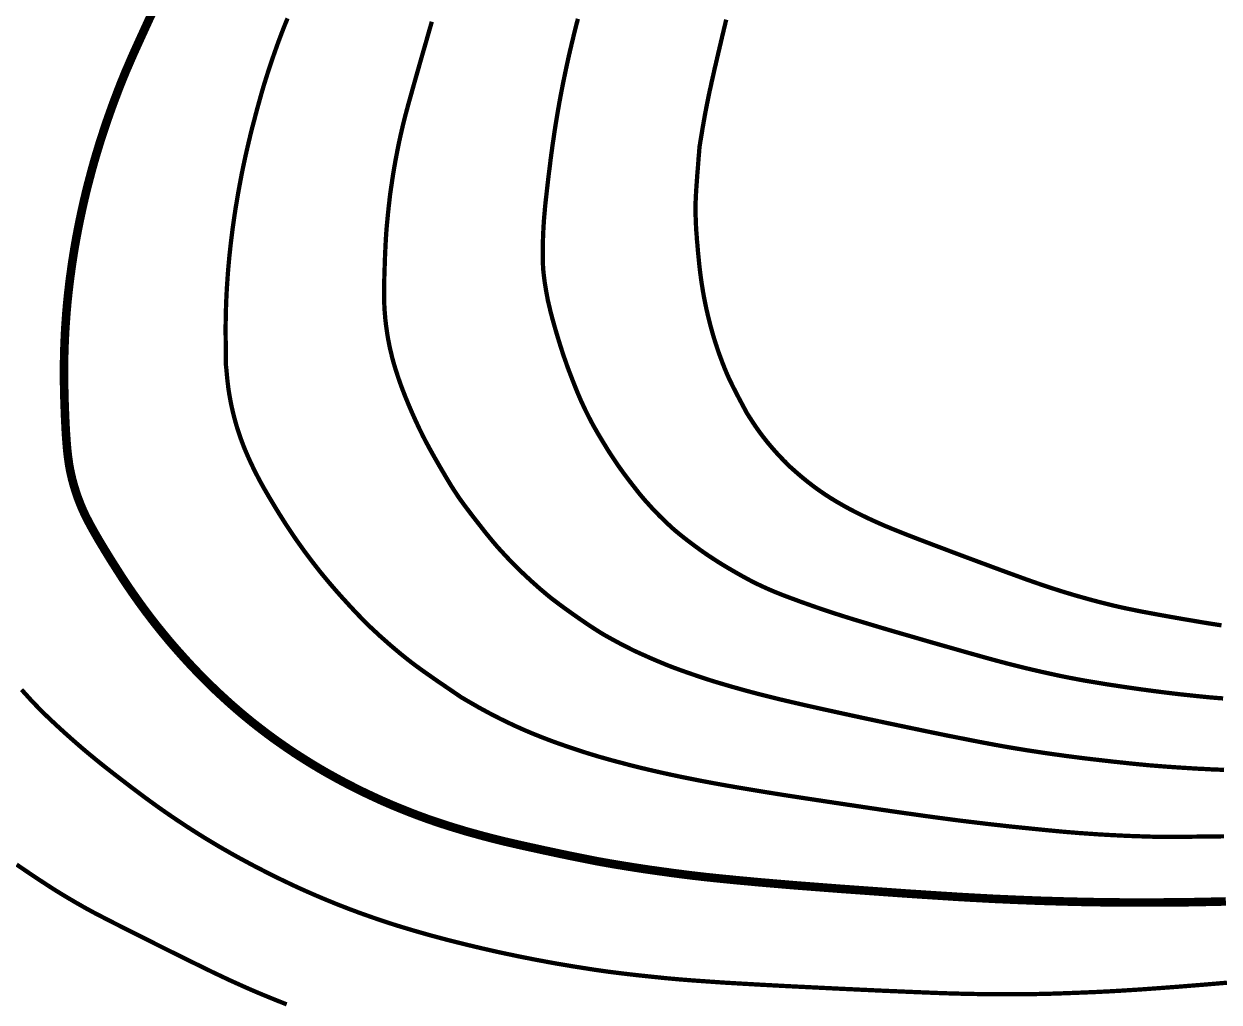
# Model space of a CAD drawing. Extents: x 36524600 to 36525730, y 2746759 to 2747713.
# Drawn here: x 36525128.47 to 36525149.38, y 2747573.03 to 2747590.16 of the extents above; entities that cross this region are included whole.
import ezdxf

# ---------------------------------------------------------------- set-up
doc = ezdxf.new("R2010")
doc.units = 0
doc.header["$LTSCALE"] = 1000
doc.header["$MEASUREMENT"] = 0
doc.layers.add('DGX', color=251, linetype='Continuous')

# ---------------------------------------------------------------- blocks, each defined once
blk = doc.blocks.new('dxt')
at = {"layer": 'DGX', "color": 253, "linetype": 'Continuous', "flags": 128}
for points, const_width in [([(36525140.759, 2747590.232), (36525140.723, 2747590.081), (36525140.686, 2747589.925), (36525140.65, 2747589.771), (36525140.616, 2747589.627), (36525140.585, 2747589.493), (36525140.556, 2747589.37), (36525140.531, 2747589.256), (36525140.507, 2747589.153), (36525140.487, 2747589.059), (36525140.468, 2747588.976), (36525140.452, 2747588.897), (36525140.436, 2747588.819), (36525140.42, 2747588.74), (36525140.405, 2747588.661), (36525140.39, 2747588.583), (36525140.376, 2747588.504), (36525140.362, 2747588.425), (36525140.348, 2747588.346), (36525140.336, 2747588.271), (36525140.325, 2747588.206), (36525140.316, 2747588.151), (36525140.308, 2747588.105), (36525140.302, 2747588.068), (36525140.298, 2747588.041), (36525140.295, 2747588.023), (36525140.293, 2747588.015), (36525140.292, 2747588.004), (36525140.29, 2747587.98), (36525140.287, 2747587.941), (36525140.283, 2747587.889), (36525140.277, 2747587.824), (36525140.271, 2747587.744), (36525140.264, 2747587.651), (36525140.255, 2747587.544), (36525140.247, 2747587.434), (36525140.24, 2747587.335), (36525140.234, 2747587.244), (36525140.229, 2747587.163), (36525140.226, 2747587.092), (36525140.223, 2747587.03), (36525140.222, 2747586.978), (36525140.221, 2747586.935), (36525140.222, 2747586.897), (36525140.223, 2747586.859), (36525140.223, 2747586.82), (36525140.224, 2747586.782), (36525140.226, 2747586.743), (36525140.227, 2747586.704), (36525140.229, 2747586.666), (36525140.23, 2747586.627), (36525140.232, 2747586.586), (36525140.235, 2747586.54), (36525140.239, 2747586.49), (36525140.243, 2747586.436), (36525140.247, 2747586.377), (36525140.253, 2747586.313), (36525140.259, 2747586.245), (36525140.265, 2747586.173), (36525140.272, 2747586.101), (36525140.279, 2747586.033), (36525140.285, 2747585.97), (36525140.291, 2747585.912), (36525140.297, 2747585.858), (36525140.303, 2747585.809), (36525140.309, 2747585.765), (36525140.314, 2747585.725), (36525140.319, 2747585.687), (36525140.325, 2747585.65), (36525140.33, 2747585.613), (36525140.336, 2747585.576), (36525140.342, 2747585.539), (36525140.348, 2747585.502), (36525140.354, 2747585.465), (36525140.361, 2747585.428), (36525140.367, 2747585.392), (36525140.374, 2747585.355), (36525140.381, 2747585.319), (36525140.389, 2747585.282), (36525140.396, 2747585.245), (36525140.404, 2747585.209), (36525140.411, 2747585.173), (36525140.419, 2747585.136), (36525140.428, 2747585.1), (36525140.436, 2747585.064), (36525140.445, 2747585.027), (36525140.454, 2747584.991), (36525140.463, 2747584.955), (36525140.472, 2747584.919), (36525140.481, 2747584.883), (36525140.491, 2747584.847), (36525140.501, 2747584.811), (36525140.511, 2747584.775), (36525140.521, 2747584.739), (36525140.531, 2747584.704), (36525140.542, 2747584.668), (36525140.553, 2747584.632), (36525140.564, 2747584.597), (36525140.575, 2747584.561), (36525140.587, 2747584.526), (36525140.598, 2747584.491), (36525140.61, 2747584.455), (36525140.622, 2747584.42), (36525140.634, 2747584.385), (36525140.647, 2747584.35), (36525140.66, 2747584.315), (36525140.673, 2747584.28), (36525140.686, 2747584.245), (36525140.699, 2747584.21), (36525140.713, 2747584.176), (36525140.726, 2747584.141), (36525140.74, 2747584.107), (36525140.755, 2747584.072), (36525140.769, 2747584.038), (36525140.784, 2747584.004), (36525140.8, 2747583.968), (36525140.818, 2747583.928), (36525140.84, 2747583.884), (36525140.863, 2747583.836), (36525140.889, 2747583.784), (36525140.918, 2747583.728), (36525140.949, 2747583.668), (36525140.982, 2747583.604), (36525141.015, 2747583.543), (36525141.043, 2747583.489), (36525141.067, 2747583.444), (36525141.087, 2747583.407), (36525141.102, 2747583.378), (36525141.114, 2747583.357), (36525141.12, 2747583.344), (36525141.123, 2747583.34), (36525141.124, 2747583.338), (36525141.128, 2747583.332), (36525141.135, 2747583.322), (36525141.144, 2747583.308), (36525141.155, 2747583.29), (36525141.169, 2747583.268), (36525141.186, 2747583.243), (36525141.205, 2747583.213), (36525141.225, 2747583.182), (36525141.246, 2747583.151), (36525141.266, 2747583.12), (36525141.288, 2747583.089), (36525141.309, 2747583.059), (36525141.331, 2747583.028), (36525141.353, 2747582.998), (36525141.375, 2747582.968), (36525141.397, 2747582.939), (36525141.42, 2747582.909), (36525141.443, 2747582.88), (36525141.466, 2747582.85), (36525141.49, 2747582.821), (36525141.514, 2747582.793), (36525141.538, 2747582.764), (36525141.562, 2747582.736), (36525141.586, 2747582.708), (36525141.611, 2747582.68), (36525141.636, 2747582.652), (36525141.661, 2747582.624), (36525141.687, 2747582.597), (36525141.712, 2747582.57), (36525141.738, 2747582.543), (36525141.764, 2747582.516), (36525141.789, 2747582.492), (36525141.81, 2747582.47), (36525141.829, 2747582.451), (36525141.844, 2747582.436), (36525141.856, 2747582.424), (36525141.865, 2747582.415), (36525141.87, 2747582.409), (36525141.873, 2747582.407), (36525141.875, 2747582.405), (36525141.881, 2747582.399), (36525141.891, 2747582.391), (36525141.904, 2747582.379), (36525141.92, 2747582.365), (36525141.94, 2747582.347), (36525141.963, 2747582.327), (36525141.99, 2747582.303), (36525142.019, 2747582.278), (36525142.047, 2747582.254), (36525142.076, 2747582.229), (36525142.105, 2747582.205), (36525142.135, 2747582.181), (36525142.164, 2747582.157), (36525142.194, 2747582.133), (36525142.224, 2747582.11), (36525142.254, 2747582.087), (36525142.284, 2747582.064), (36525142.315, 2747582.041), (36525142.345, 2747582.019), (36525142.376, 2747581.997), (36525142.407, 2747581.975), (36525142.438, 2747581.954), (36525142.47, 2747581.932), (36525142.501, 2747581.911), (36525142.534, 2747581.89), (36525142.566, 2747581.869), (36525142.599, 2747581.848), (36525142.633, 2747581.828), (36525142.667, 2747581.807), (36525142.702, 2747581.786), (36525142.737, 2747581.766), (36525142.772, 2747581.746), (36525142.807, 2747581.726), (36525142.842, 2747581.706), (36525142.878, 2747581.687), (36525142.913, 2747581.667), (36525142.948, 2747581.649), (36525142.983, 2747581.63), (36525143.018, 2747581.612), (36525143.056, 2747581.593), (36525143.098, 2747581.572), (36525143.144, 2747581.549), (36525143.195, 2747581.525), (36525143.251, 2747581.498), (36525143.312, 2747581.47), (36525143.377, 2747581.44), (36525143.447, 2747581.409), (36525143.531, 2747581.372), (36525143.64, 2747581.327), (36525143.773, 2747581.273), (36525143.932, 2747581.21), (36525144.115, 2747581.139), (36525144.322, 2747581.06), (36525144.555, 2747580.972), (36525144.812, 2747580.875), (36525145.069, 2747580.779), (36525145.303, 2747580.692), (36525145.513, 2747580.614), (36525145.7, 2747580.545), (36525145.863, 2747580.486), (36525146.002, 2747580.435), (36525146.118, 2747580.394), (36525146.21, 2747580.362), (36525146.29, 2747580.334), (36525146.37, 2747580.307), (36525146.451, 2747580.281), (36525146.531, 2747580.255), (36525146.612, 2747580.229), (36525146.693, 2747580.204), (36525146.774, 2747580.18), (36525146.856, 2747580.155), (36525146.937, 2747580.132), (36525147.019, 2747580.109), (36525147.1, 2747580.086), (36525147.182, 2747580.064), (36525147.264, 2747580.042), (36525147.346, 2747580.021), (36525147.429, 2747580), (36525147.511, 2747579.98), (36525147.599, 2747579.959), (36525147.697, 2747579.937), (36525147.806, 2747579.914), (36525147.925, 2747579.89), (36525148.055, 2747579.864), (36525148.196, 2747579.838), (36525148.347, 2747579.81), (36525148.509, 2747579.781), (36525148.671, 2747579.752), (36525148.823, 2747579.726), (36525148.964, 2747579.702), (36525149.095, 2747579.68), (36525149.216, 2747579.66), (36525149.326, 2747579.643), (36525149.426, 2747579.628)], 0.075), ([(36525138.164, 2747590.246), (36525138.14, 2747590.154), (36525138.117, 2747590.062), (36525138.094, 2747589.97), (36525138.072, 2747589.879), (36525138.05, 2747589.787), (36525138.028, 2747589.695), (36525138.007, 2747589.604), (36525137.987, 2747589.513), (36525137.967, 2747589.422), (36525137.948, 2747589.331), (36525137.929, 2747589.24), (36525137.91, 2747589.149), (36525137.892, 2747589.057), (36525137.874, 2747588.966), (36525137.857, 2747588.875), (36525137.84, 2747588.783), (36525137.824, 2747588.692), (36525137.808, 2747588.6), (36525137.793, 2747588.509), (36525137.778, 2747588.417), (36525137.763, 2747588.325), (36525137.749, 2747588.233), (36525137.736, 2747588.141), (36525137.722, 2747588.049), (36525137.71, 2747587.957), (36525137.697, 2747587.865), (36525137.685, 2747587.773), (36525137.674, 2747587.68), (36525137.662, 2747587.586), (36525137.65, 2747587.491), (36525137.639, 2747587.396), (36525137.628, 2747587.3), (36525137.617, 2747587.203), (36525137.606, 2747587.106), (36525137.595, 2747587.009), (36525137.586, 2747586.913), (36525137.578, 2747586.819), (36525137.57, 2747586.726), (36525137.564, 2747586.634), (36525137.559, 2747586.544), (36525137.555, 2747586.455), (36525137.552, 2747586.367), (36525137.55, 2747586.282), (36525137.549, 2747586.204), (36525137.548, 2747586.13), (36525137.549, 2747586.062), (36525137.55, 2747586), (36525137.552, 2747585.943), (36525137.555, 2747585.891), (36525137.558, 2747585.845), (36525137.563, 2747585.802), (36525137.567, 2747585.758), (36525137.573, 2747585.715), (36525137.578, 2747585.672), (36525137.584, 2747585.629), (36525137.591, 2747585.586), (36525137.598, 2747585.543), (36525137.605, 2747585.5), (36525137.612, 2747585.459), (36525137.619, 2747585.424), (36525137.624, 2747585.394), (36525137.629, 2747585.369), (36525137.632, 2747585.349), (36525137.635, 2747585.334), (36525137.637, 2747585.325), (36525137.637, 2747585.32), (36525137.638, 2747585.316), (36525137.641, 2747585.306), (36525137.644, 2747585.292), (36525137.649, 2747585.273), (36525137.655, 2747585.248), (36525137.662, 2747585.219), (36525137.67, 2747585.185), (36525137.679, 2747585.145), (36525137.69, 2747585.101), (36525137.703, 2747585.052), (36525137.717, 2747584.997), (36525137.734, 2747584.938), (36525137.752, 2747584.874), (36525137.772, 2747584.804), (36525137.794, 2747584.729), (36525137.818, 2747584.65), (36525137.843, 2747584.568), (36525137.869, 2747584.486), (36525137.895, 2747584.404), (36525137.922, 2747584.323), (36525137.951, 2747584.242), (36525137.979, 2747584.161), (36525138.009, 2747584.08), (36525138.04, 2747584), (36525138.07, 2747583.922), (36525138.098, 2747583.85), (36525138.125, 2747583.782), (36525138.15, 2747583.72), (36525138.174, 2747583.663), (36525138.196, 2747583.612), (36525138.216, 2747583.565), (36525138.235, 2747583.524), (36525138.253, 2747583.485), (36525138.271, 2747583.447), (36525138.289, 2747583.408), (36525138.308, 2747583.37), (36525138.327, 2747583.332), (36525138.346, 2747583.294), (36525138.365, 2747583.256), (36525138.385, 2747583.218), (36525138.406, 2747583.178), (36525138.43, 2747583.133), (36525138.457, 2747583.085), (36525138.488, 2747583.032), (36525138.521, 2747582.974), (36525138.558, 2747582.912), (36525138.598, 2747582.846), (36525138.641, 2747582.776), (36525138.685, 2747582.703), (36525138.731, 2747582.631), (36525138.778, 2747582.56), (36525138.825, 2747582.489), (36525138.873, 2747582.419), (36525138.922, 2747582.35), (36525138.972, 2747582.281), (36525139.023, 2747582.213), (36525139.073, 2747582.147), (36525139.12, 2747582.086), (36525139.165, 2747582.029), (36525139.206, 2747581.976), (36525139.244, 2747581.928), (36525139.28, 2747581.885), (36525139.313, 2747581.846), (36525139.343, 2747581.811), (36525139.372, 2747581.779), (36525139.401, 2747581.747), (36525139.43, 2747581.715), (36525139.459, 2747581.683), (36525139.489, 2747581.652), (36525139.518, 2747581.621), (36525139.548, 2747581.59), (36525139.578, 2747581.559), (36525139.608, 2747581.529), (36525139.639, 2747581.499), (36525139.669, 2747581.469), (36525139.7, 2747581.439), (36525139.731, 2747581.409), (36525139.763, 2747581.38), (36525139.794, 2747581.351), (36525139.826, 2747581.322), (36525139.86, 2747581.292), (36525139.899, 2747581.26), (36525139.942, 2747581.224), (36525139.99, 2747581.186), (36525140.043, 2747581.144), (36525140.1, 2747581.1), (36525140.162, 2747581.053), (36525140.229, 2747581.004), (36525140.298, 2747580.953), (36525140.369, 2747580.903), (36525140.44, 2747580.854), (36525140.513, 2747580.806), (36525140.586, 2747580.758), (36525140.661, 2747580.711), (36525140.737, 2747580.665), (36525140.814, 2747580.619), (36525140.888, 2747580.576), (36525140.959, 2747580.535), (36525141.024, 2747580.498), (36525141.085, 2747580.465), (36525141.141, 2747580.434), (36525141.192, 2747580.407), (36525141.239, 2747580.383), (36525141.281, 2747580.362), (36525141.32, 2747580.343), (36525141.361, 2747580.324), (36525141.401, 2747580.305), (36525141.443, 2747580.286), (36525141.485, 2747580.267), (36525141.527, 2747580.249), (36525141.57, 2747580.23), (36525141.613, 2747580.212), (36525141.662, 2747580.192), (36525141.722, 2747580.168), (36525141.792, 2747580.141), (36525141.873, 2747580.111), (36525141.965, 2747580.077), (36525142.067, 2747580.039), (36525142.181, 2747579.999), (36525142.305, 2747579.955), (36525142.444, 2747579.907), (36525142.605, 2747579.853), (36525142.786, 2747579.795), (36525142.987, 2747579.732), (36525143.21, 2747579.665), (36525143.453, 2747579.592), (36525143.717, 2747579.514), (36525144.002, 2747579.432), (36525144.283, 2747579.35), (36525144.538, 2747579.277), (36525144.767, 2747579.212), (36525144.969, 2747579.154), (36525145.145, 2747579.105), (36525145.294, 2747579.063), (36525145.417, 2747579.029), (36525145.513, 2747579.003), (36525145.596, 2747578.981), (36525145.679, 2747578.959), (36525145.762, 2747578.938), (36525145.845, 2747578.917), (36525145.928, 2747578.896), (36525146.012, 2747578.876), (36525146.095, 2747578.856), (36525146.179, 2747578.837), (36525146.262, 2747578.817), (36525146.346, 2747578.799), (36525146.43, 2747578.78), (36525146.514, 2747578.762), (36525146.597, 2747578.744), (36525146.681, 2747578.727), (36525146.766, 2747578.71), (36525146.85, 2747578.694), (36525146.939, 2747578.677), (36525147.039, 2747578.659), (36525147.15, 2747578.64), (36525147.272, 2747578.62), (36525147.404, 2747578.598), (36525147.548, 2747578.576), (36525147.701, 2747578.553), (36525147.866, 2747578.529), (36525148.036, 2747578.505), (36525148.206, 2747578.482), (36525148.376, 2747578.46), (36525148.546, 2747578.439), (36525148.717, 2747578.419), (36525148.887, 2747578.401), (36525149.058, 2747578.383), (36525149.229, 2747578.366), (36525149.454, 2747578.348)], 0.075), ([(36525135.608, 2747590.196), (36525135.562, 2747590.038), (36525135.512, 2747589.861), (36525135.455, 2747589.664), (36525135.399, 2747589.468), (36525135.349, 2747589.291), (36525135.304, 2747589.133), (36525135.265, 2747588.994), (36525135.232, 2747588.875), (36525135.204, 2747588.776), (36525135.182, 2747588.695), (36525135.166, 2747588.634), (36525135.152, 2747588.583), (36525135.139, 2747588.531), (36525135.126, 2747588.479), (36525135.113, 2747588.428), (36525135.1, 2747588.376), (36525135.088, 2747588.324), (36525135.076, 2747588.272), (36525135.064, 2747588.221), (36525135.053, 2747588.169), (36525135.041, 2747588.117), (36525135.03, 2747588.065), (36525135.02, 2747588.013), (36525135.009, 2747587.96), (36525134.999, 2747587.908), (36525134.989, 2747587.856), (36525134.979, 2747587.804), (36525134.969, 2747587.751), (36525134.96, 2747587.699), (36525134.951, 2747587.647), (36525134.942, 2747587.594), (36525134.933, 2747587.542), (36525134.925, 2747587.489), (36525134.917, 2747587.436), (36525134.909, 2747587.384), (36525134.902, 2747587.334), (36525134.895, 2747587.291), (36525134.89, 2747587.255), (36525134.886, 2747587.225), (36525134.882, 2747587.201), (36525134.88, 2747587.184), (36525134.878, 2747587.174), (36525134.877, 2747587.169), (36525134.877, 2747587.165), (36525134.876, 2747587.155), (36525134.874, 2747587.137), (36525134.871, 2747587.114), (36525134.868, 2747587.084), (36525134.864, 2747587.048), (36525134.859, 2747587.005), (36525134.853, 2747586.956), (36525134.848, 2747586.903), (36525134.842, 2747586.851), (36525134.837, 2747586.798), (36525134.832, 2747586.746), (36525134.827, 2747586.693), (36525134.822, 2747586.641), (36525134.817, 2747586.588), (36525134.813, 2747586.536), (36525134.809, 2747586.48), (36525134.805, 2747586.416), (36525134.801, 2747586.346), (36525134.797, 2747586.269), (36525134.793, 2747586.184), (36525134.789, 2747586.093), (36525134.785, 2747585.994), (36525134.782, 2747585.888), (36525134.778, 2747585.783), (36525134.776, 2747585.684), (36525134.774, 2747585.593), (36525134.773, 2747585.51), (36525134.773, 2747585.434), (36525134.773, 2747585.365), (36525134.774, 2747585.304), (36525134.776, 2747585.25), (36525134.778, 2747585.2), (36525134.781, 2747585.149), (36525134.785, 2747585.099), (36525134.789, 2747585.049), (36525134.793, 2747584.999), (36525134.799, 2747584.949), (36525134.804, 2747584.899), (36525134.811, 2747584.849), (36525134.818, 2747584.799), (36525134.825, 2747584.75), (36525134.833, 2747584.7), (36525134.841, 2747584.65), (36525134.851, 2747584.601), (36525134.86, 2747584.552), (36525134.87, 2747584.502), (36525134.881, 2747584.453), (36525134.893, 2747584.404), (36525134.905, 2747584.355), (36525134.917, 2747584.306), (36525134.93, 2747584.256), (36525134.944, 2747584.207), (36525134.959, 2747584.157), (36525134.974, 2747584.108), (36525134.99, 2747584.058), (36525135.006, 2747584.009), (36525135.022, 2747583.959), (36525135.039, 2747583.911), (36525135.056, 2747583.863), (36525135.073, 2747583.815), (36525135.091, 2747583.767), (36525135.109, 2747583.72), (36525135.127, 2747583.674), (36525135.145, 2747583.628), (36525135.164, 2747583.582), (36525135.183, 2747583.535), (36525135.202, 2747583.489), (36525135.222, 2747583.444), (36525135.241, 2747583.398), (36525135.261, 2747583.352), (36525135.281, 2747583.307), (36525135.302, 2747583.261), (36525135.322, 2747583.216), (36525135.343, 2747583.171), (36525135.364, 2747583.125), (36525135.385, 2747583.08), (36525135.407, 2747583.036), (36525135.429, 2747582.991), (36525135.451, 2747582.946), (36525135.475, 2747582.899), (36525135.502, 2747582.846), (36525135.533, 2747582.789), (36525135.567, 2747582.726), (36525135.605, 2747582.658), (36525135.646, 2747582.584), (36525135.691, 2747582.506), (36525135.739, 2747582.422), (36525135.788, 2747582.338), (36525135.834, 2747582.26), (36525135.877, 2747582.188), (36525135.917, 2747582.121), (36525135.954, 2747582.06), (36525135.989, 2747582.005), (36525136.021, 2747581.956), (36525136.05, 2747581.912), (36525136.079, 2747581.868), (36525136.113, 2747581.82), (36525136.151, 2747581.768), (36525136.193, 2747581.71), (36525136.24, 2747581.649), (36525136.29, 2747581.582), (36525136.345, 2747581.511), (36525136.404, 2747581.435), (36525136.463, 2747581.36), (36525136.518, 2747581.289), (36525136.57, 2747581.224), (36525136.619, 2747581.164), (36525136.664, 2747581.109), (36525136.706, 2747581.06), (36525136.744, 2747581.015), (36525136.779, 2747580.976), (36525136.812, 2747580.939), (36525136.846, 2747580.903), (36525136.879, 2747580.866), (36525136.913, 2747580.83), (36525136.947, 2747580.794), (36525136.982, 2747580.759), (36525137.016, 2747580.723), (36525137.051, 2747580.688), (36525137.086, 2747580.653), (36525137.121, 2747580.618), (36525137.156, 2747580.584), (36525137.192, 2747580.549), (36525137.228, 2747580.515), (36525137.264, 2747580.481), (36525137.3, 2747580.448), (36525137.336, 2747580.414), (36525137.373, 2747580.381), (36525137.41, 2747580.348), (36525137.447, 2747580.315), (36525137.484, 2747580.282), (36525137.521, 2747580.25), (36525137.559, 2747580.218), (36525137.597, 2747580.186), (36525137.635, 2747580.154), (36525137.675, 2747580.121), (36525137.722, 2747580.084), (36525137.774, 2747580.045), (36525137.831, 2747580.002), (36525137.894, 2747579.955), (36525137.962, 2747579.906), (36525138.036, 2747579.853), (36525138.115, 2747579.797), (36525138.195, 2747579.741), (36525138.27, 2747579.69), (36525138.34, 2747579.642), (36525138.405, 2747579.599), (36525138.465, 2747579.56), (36525138.52, 2747579.525), (36525138.571, 2747579.493), (36525138.616, 2747579.466), (36525138.659, 2747579.441), (36525138.703, 2747579.417), (36525138.746, 2747579.393), (36525138.79, 2747579.369), (36525138.834, 2747579.345), (36525138.877, 2747579.322), (36525138.922, 2747579.298), (36525138.966, 2747579.276), (36525139.008, 2747579.255), (36525139.044, 2747579.236), (36525139.075, 2747579.22), (36525139.101, 2747579.207), (36525139.121, 2747579.197), (36525139.136, 2747579.189), (36525139.146, 2747579.184), (36525139.15, 2747579.182), (36525139.155, 2747579.18), (36525139.165, 2747579.176), (36525139.18, 2747579.169), (36525139.201, 2747579.159), (36525139.228, 2747579.147), (36525139.261, 2747579.132), (36525139.298, 2747579.115), (36525139.342, 2747579.096), (36525139.388, 2747579.075), (36525139.435, 2747579.054), (36525139.482, 2747579.034), (36525139.528, 2747579.014), (36525139.575, 2747578.994), (36525139.622, 2747578.975), (36525139.669, 2747578.955), (36525139.716, 2747578.936), (36525139.766, 2747578.916), (36525139.822, 2747578.894), (36525139.885, 2747578.871), (36525139.953, 2747578.846), (36525140.028, 2747578.819), (36525140.109, 2747578.791), (36525140.196, 2747578.761), (36525140.289, 2747578.729), (36525140.389, 2747578.696), (36525140.496, 2747578.661), (36525140.611, 2747578.626), (36525140.733, 2747578.59), (36525140.862, 2747578.552), (36525140.998, 2747578.514), (36525141.142, 2747578.474), (36525141.293, 2747578.434), (36525141.464, 2747578.39), (36525141.666, 2747578.34), (36525141.899, 2747578.285), (36525142.164, 2747578.224), (36525142.46, 2747578.158), (36525142.788, 2747578.086), (36525143.147, 2747578.008), (36525143.538, 2747577.925), (36525143.929, 2747577.843), (36525144.292, 2747577.767), (36525144.624, 2747577.699), (36525144.928, 2747577.639), (36525145.202, 2747577.585), (36525145.447, 2747577.539), (36525145.662, 2747577.5), (36525145.848, 2747577.469), (36525146.019, 2747577.441), (36525146.191, 2747577.415), (36525146.362, 2747577.389), (36525146.534, 2747577.365), (36525146.706, 2747577.341), (36525146.878, 2747577.319), (36525147.05, 2747577.297), (36525147.223, 2747577.277), (36525147.39, 2747577.258), (36525147.546, 2747577.24), (36525147.691, 2747577.225), (36525147.826, 2747577.21), (36525147.95, 2747577.198), (36525148.064, 2747577.187), (36525148.166, 2747577.177), (36525148.258, 2747577.17), (36525148.345, 2747577.163), (36525148.431, 2747577.156), (36525148.518, 2747577.15), (36525148.604, 2747577.144), (36525148.691, 2747577.138), (36525148.777, 2747577.133), (36525148.864, 2747577.127), (36525148.951, 2747577.122), (36525149.037, 2747577.117), (36525149.124, 2747577.113), (36525149.211, 2747577.108), (36525149.297, 2747577.104), (36525149.384, 2747577.101), (36525149.471, 2747577.097)], 0.075), ([(36525133.083, 2747590.254), (36525133.053, 2747590.181), (36525133.026, 2747590.115), (36525133.003, 2747590.055), (36525132.981, 2747589.999), (36525132.96, 2747589.943), (36525132.939, 2747589.887), (36525132.918, 2747589.83), (36525132.898, 2747589.774), (36525132.878, 2747589.717), (36525132.858, 2747589.661), (36525132.838, 2747589.604), (36525132.819, 2747589.548), (36525132.8, 2747589.491), (36525132.781, 2747589.434), (36525132.762, 2747589.377), (36525132.743, 2747589.321), (36525132.725, 2747589.264), (36525132.707, 2747589.207), (36525132.689, 2747589.149), (36525132.67, 2747589.089), (36525132.65, 2747589.02), (36525132.628, 2747588.945), (36525132.605, 2747588.862), (36525132.58, 2747588.772), (36525132.553, 2747588.674), (36525132.525, 2747588.569), (36525132.496, 2747588.457), (36525132.465, 2747588.341), (36525132.436, 2747588.225), (36525132.408, 2747588.108), (36525132.381, 2747587.992), (36525132.354, 2747587.875), (36525132.329, 2747587.759), (36525132.304, 2747587.642), (36525132.28, 2747587.525), (36525132.258, 2747587.407), (36525132.236, 2747587.29), (36525132.215, 2747587.172), (36525132.195, 2747587.054), (36525132.175, 2747586.936), (36525132.157, 2747586.818), (36525132.14, 2747586.699), (36525132.123, 2747586.58), (36525132.108, 2747586.461), (36525132.093, 2747586.342), (36525132.08, 2747586.224), (36525132.067, 2747586.105), (36525132.056, 2747585.986), (36525132.045, 2747585.868), (36525132.036, 2747585.749), (36525132.028, 2747585.631), (36525132.02, 2747585.512), (36525132.014, 2747585.394), (36525132.009, 2747585.275), (36525132.005, 2747585.157), (36525132.002, 2747585.038), (36525132, 2747584.92), (36525131.999, 2747584.801), (36525132, 2747584.683), (36525132.001, 2747584.571), (36525132.001, 2747584.475), (36525132.002, 2747584.393), (36525132.003, 2747584.325), (36525132.003, 2747584.272), (36525132.003, 2747584.234), (36525132.004, 2747584.21), (36525132.004, 2747584.201), (36525132.004, 2747584.196), (36525132.005, 2747584.183), (36525132.007, 2747584.164), (36525132.01, 2747584.138), (36525132.013, 2747584.105), (36525132.017, 2747584.065), (36525132.021, 2747584.018), (36525132.026, 2747583.964), (36525132.032, 2747583.907), (36525132.039, 2747583.849), (36525132.046, 2747583.792), (36525132.054, 2747583.735), (36525132.063, 2747583.678), (36525132.073, 2747583.622), (36525132.083, 2747583.565), (36525132.094, 2747583.508), (36525132.106, 2747583.452), (36525132.119, 2747583.396), (36525132.132, 2747583.34), (36525132.146, 2747583.284), (36525132.161, 2747583.228), (36525132.176, 2747583.173), (36525132.192, 2747583.118), (36525132.209, 2747583.062), (36525132.227, 2747583.008), (36525132.245, 2747582.953), (36525132.264, 2747582.899), (36525132.284, 2747582.845), (36525132.304, 2747582.791), (36525132.325, 2747582.737), (36525132.347, 2747582.684), (36525132.37, 2747582.631), (36525132.393, 2747582.578), (36525132.417, 2747582.525), (36525132.441, 2747582.472), (36525132.466, 2747582.42), (36525132.491, 2747582.367), (36525132.517, 2747582.315), (36525132.544, 2747582.262), (36525132.571, 2747582.21), (36525132.6, 2747582.155), (36525132.634, 2747582.094), (36525132.671, 2747582.027), (36525132.713, 2747581.955), (36525132.759, 2747581.876), (36525132.809, 2747581.792), (36525132.863, 2747581.703), (36525132.921, 2747581.607), (36525132.982, 2747581.51), (36525133.044, 2747581.412), (36525133.107, 2747581.316), (36525133.171, 2747581.22), (36525133.236, 2747581.125), (36525133.303, 2747581.031), (36525133.37, 2747580.937), (36525133.439, 2747580.844), (36525133.508, 2747580.752), (36525133.579, 2747580.661), (36525133.65, 2747580.57), (36525133.723, 2747580.481), (36525133.796, 2747580.393), (36525133.871, 2747580.305), (36525133.946, 2747580.219), (36525134.022, 2747580.133), (36525134.097, 2747580.051), (36525134.167, 2747579.974), (36525134.233, 2747579.903), (36525134.294, 2747579.838), (36525134.351, 2747579.779), (36525134.403, 2747579.725), (36525134.451, 2747579.676), (36525134.495, 2747579.634), (36525134.536, 2747579.594), (36525134.578, 2747579.555), (36525134.62, 2747579.516), (36525134.662, 2747579.477), (36525134.704, 2747579.438), (36525134.747, 2747579.4), (36525134.79, 2747579.362), (36525134.833, 2747579.324), (36525134.876, 2747579.286), (36525134.919, 2747579.249), (36525134.963, 2747579.212), (36525135.007, 2747579.175), (36525135.051, 2747579.138), (36525135.095, 2747579.102), (36525135.14, 2747579.066), (36525135.185, 2747579.03), (36525135.233, 2747578.993), (36525135.287, 2747578.951), (36525135.347, 2747578.907), (36525135.414, 2747578.858), (36525135.487, 2747578.806), (36525135.566, 2747578.751), (36525135.651, 2747578.691), (36525135.742, 2747578.628), (36525135.831, 2747578.568), (36525135.908, 2747578.515), (36525135.973, 2747578.471), (36525136.027, 2747578.434), (36525136.069, 2747578.405), (36525136.099, 2747578.385), (36525136.117, 2747578.372), (36525136.123, 2747578.368), (36525136.127, 2747578.366), (36525136.137, 2747578.36), (36525136.153, 2747578.351), (36525136.175, 2747578.338), (36525136.203, 2747578.321), (36525136.238, 2747578.301), (36525136.278, 2747578.278), (36525136.325, 2747578.251), (36525136.375, 2747578.222), (36525136.425, 2747578.193), (36525136.476, 2747578.165), (36525136.526, 2747578.138), (36525136.577, 2747578.11), (36525136.628, 2747578.083), (36525136.679, 2747578.056), (36525136.73, 2747578.03), (36525136.781, 2747578.004), (36525136.833, 2747577.978), (36525136.885, 2747577.953), (36525136.936, 2747577.927), (36525136.989, 2747577.903), (36525137.041, 2747577.878), (36525137.093, 2747577.854), (36525137.146, 2747577.831), (36525137.198, 2747577.807), (36525137.251, 2747577.784), (36525137.304, 2747577.762), (36525137.357, 2747577.739), (36525137.411, 2747577.717), (36525137.464, 2747577.696), (36525137.518, 2747577.674), (36525137.571, 2747577.654), (36525137.625, 2747577.633), (36525137.68, 2747577.612), (36525137.734, 2747577.592), (36525137.789, 2747577.572), (36525137.845, 2747577.552), (36525137.901, 2747577.533), (36525137.957, 2747577.513), (36525138.013, 2747577.494), (36525138.07, 2747577.475), (36525138.126, 2747577.456), (36525138.183, 2747577.437), (36525138.239, 2747577.419), (36525138.295, 2747577.401), (36525138.352, 2747577.383), (36525138.408, 2747577.366), (36525138.464, 2747577.349), (36525138.523, 2747577.331), (36525138.59, 2747577.312), (36525138.665, 2747577.291), (36525138.746, 2747577.268), (36525138.835, 2747577.244), (36525138.932, 2747577.219), (36525139.036, 2747577.191), (36525139.147, 2747577.163), (36525139.266, 2747577.133), (36525139.392, 2747577.103), (36525139.526, 2747577.072), (36525139.667, 2747577.04), (36525139.815, 2747577.008), (36525139.971, 2747576.975), (36525140.135, 2747576.942), (36525140.306, 2747576.908), (36525140.491, 2747576.873), (36525140.699, 2747576.835), (36525140.928, 2747576.795), (36525141.178, 2747576.753), (36525141.45, 2747576.708), (36525141.744, 2747576.661), (36525142.06, 2747576.612), (36525142.397, 2747576.561), (36525142.735, 2747576.51), (36525143.05, 2747576.463), (36525143.344, 2747576.419), (36525143.616, 2747576.379), (36525143.866, 2747576.343), (36525144.095, 2747576.311), (36525144.301, 2747576.282), (36525144.486, 2747576.257), (36525144.66, 2747576.234), (36525144.834, 2747576.211), (36525145.008, 2747576.19), (36525145.183, 2747576.169), (36525145.357, 2747576.148), (36525145.532, 2747576.129), (36525145.706, 2747576.109), (36525145.881, 2747576.091), (36525146.05, 2747576.074), (36525146.208, 2747576.058), (36525146.356, 2747576.043), (36525146.492, 2747576.03), (36525146.618, 2747576.018), (36525146.732, 2747576.008), (36525146.836, 2747576), (36525146.929, 2747575.992), (36525147.017, 2747575.986), (36525147.104, 2747575.98), (36525147.192, 2747575.974), (36525147.279, 2747575.968), (36525147.367, 2747575.963), (36525147.454, 2747575.958), (36525147.542, 2747575.954), (36525147.629, 2747575.949), (36525147.717, 2747575.945), (36525147.805, 2747575.941), (36525147.892, 2747575.938), (36525147.98, 2747575.935), (36525148.068, 2747575.932), (36525148.155, 2747575.929), (36525148.243, 2747575.927), (36525148.331, 2747575.925), (36525148.468, 2747575.924), (36525148.704, 2747575.925), (36525149.038, 2747575.929), (36525149.471, 2747575.934)], 0.075), ([(36525130.722, 2747590.369), (36525130.657, 2747590.229), (36525130.588, 2747590.078), (36525130.519, 2747589.928), (36525130.455, 2747589.787), (36525130.395, 2747589.655), (36525130.341, 2747589.532), (36525130.292, 2747589.418), (36525130.247, 2747589.314), (36525130.208, 2747589.218), (36525130.173, 2747589.132), (36525130.141, 2747589.051), (36525130.11, 2747588.97), (36525130.079, 2747588.888), (36525130.048, 2747588.807), (36525130.018, 2747588.725), (36525129.989, 2747588.644), (36525129.96, 2747588.562), (36525129.931, 2747588.481), (36525129.903, 2747588.399), (36525129.876, 2747588.317), (36525129.849, 2747588.235), (36525129.822, 2747588.153), (36525129.796, 2747588.071), (36525129.771, 2747587.988), (36525129.746, 2747587.906), (36525129.721, 2747587.823), (36525129.697, 2747587.74), (36525129.674, 2747587.657), (36525129.651, 2747587.574), (36525129.629, 2747587.49), (36525129.607, 2747587.407), (36525129.585, 2747587.323), (36525129.564, 2747587.24), (36525129.544, 2747587.156), (36525129.524, 2747587.072), (36525129.505, 2747586.987), (36525129.486, 2747586.903), (36525129.468, 2747586.819), (36525129.45, 2747586.734), (36525129.433, 2747586.65), (36525129.416, 2747586.565), (36525129.4, 2747586.48), (36525129.384, 2747586.395), (36525129.369, 2747586.31), (36525129.354, 2747586.224), (36525129.34, 2747586.138), (36525129.327, 2747586.052), (36525129.313, 2747585.965), (36525129.301, 2747585.878), (36525129.289, 2747585.79), (36525129.277, 2747585.703), (36525129.266, 2747585.615), (36525129.256, 2747585.528), (36525129.246, 2747585.441), (36525129.237, 2747585.355), (36525129.228, 2747585.268), (36525129.221, 2747585.182), (36525129.213, 2747585.096), (36525129.207, 2747585.011), (36525129.201, 2747584.925), (36525129.195, 2747584.839), (36525129.19, 2747584.753), (36525129.186, 2747584.667), (36525129.182, 2747584.581), (36525129.179, 2747584.495), (36525129.176, 2747584.409), (36525129.174, 2747584.323), (36525129.173, 2747584.237), (36525129.172, 2747584.151), (36525129.171, 2747584.065), (36525129.171, 2747583.979), (36525129.172, 2747583.893), (36525129.174, 2747583.807), (36525129.176, 2747583.721), (36525129.178, 2747583.636), (36525129.18, 2747583.553), (36525129.183, 2747583.471), (36525129.186, 2747583.392), (36525129.189, 2747583.315), (36525129.192, 2747583.24), (36525129.196, 2747583.166), (36525129.199, 2747583.095), (36525129.203, 2747583.026), (36525129.207, 2747582.959), (36525129.212, 2747582.895), (36525129.216, 2747582.834), (36525129.221, 2747582.775), (36525129.226, 2747582.719), (36525129.231, 2747582.665), (36525129.237, 2747582.614), (36525129.243, 2747582.564), (36525129.25, 2747582.515), (36525129.257, 2747582.465), (36525129.265, 2747582.416), (36525129.274, 2747582.367), (36525129.284, 2747582.318), (36525129.295, 2747582.269), (36525129.306, 2747582.22), (36525129.318, 2747582.171), (36525129.331, 2747582.123), (36525129.344, 2747582.075), (36525129.359, 2747582.027), (36525129.374, 2747581.979), (36525129.389, 2747581.932), (36525129.406, 2747581.884), (36525129.423, 2747581.837), (36525129.441, 2747581.791), (36525129.459, 2747581.744), (36525129.478, 2747581.698), (36525129.498, 2747581.652), (36525129.519, 2747581.606), (36525129.54, 2747581.561), (36525129.562, 2747581.516), (36525129.585, 2747581.472), (36525129.609, 2747581.426), (36525129.634, 2747581.379), (36525129.661, 2747581.33), (36525129.689, 2747581.279), (36525129.719, 2747581.227), (36525129.751, 2747581.172), (36525129.783, 2747581.116), (36525129.818, 2747581.058), (36525129.854, 2747580.999), (36525129.891, 2747580.937), (36525129.929, 2747580.875), (36525129.969, 2747580.81), (36525130.01, 2747580.744), (36525130.053, 2747580.677), (36525130.097, 2747580.607), (36525130.142, 2747580.537), (36525130.188, 2747580.465), (36525130.235, 2747580.394), (36525130.282, 2747580.323), (36525130.33, 2747580.253), (36525130.378, 2747580.183), (36525130.427, 2747580.114), (36525130.476, 2747580.044), (36525130.526, 2747579.975), (36525130.576, 2747579.907), (36525130.627, 2747579.839), (36525130.678, 2747579.771), (36525130.73, 2747579.704), (36525130.782, 2747579.637), (36525130.835, 2747579.571), (36525130.889, 2747579.504), (36525130.943, 2747579.439), (36525130.997, 2747579.373), (36525131.052, 2747579.308), (36525131.108, 2747579.244), (36525131.164, 2747579.18), (36525131.221, 2747579.116), (36525131.278, 2747579.052), (36525131.336, 2747578.989), (36525131.394, 2747578.926), (36525131.453, 2747578.864), (36525131.512, 2747578.802), (36525131.572, 2747578.74), (36525131.632, 2747578.68), (36525131.693, 2747578.619), (36525131.754, 2747578.56), (36525131.815, 2747578.5), (36525131.877, 2747578.442), (36525131.94, 2747578.384), (36525132.003, 2747578.326), (36525132.066, 2747578.269), (36525132.13, 2747578.212), (36525132.194, 2747578.157), (36525132.259, 2747578.101), (36525132.324, 2747578.046), (36525132.39, 2747577.992), (36525132.456, 2747577.938), (36525132.523, 2747577.885), (36525132.59, 2747577.833), (36525132.658, 2747577.781), (36525132.726, 2747577.729), (36525132.794, 2747577.679), (36525132.863, 2747577.628), (36525132.933, 2747577.579), (36525133.003, 2747577.53), (36525133.073, 2747577.481), (36525133.143, 2747577.434), (36525133.214, 2747577.386), (36525133.286, 2747577.34), (36525133.358, 2747577.294), (36525133.43, 2747577.249), (36525133.502, 2747577.204), (36525133.576, 2747577.16), (36525133.649, 2747577.116), (36525133.723, 2747577.073), (36525133.798, 2747577.03), (36525133.874, 2747576.988), (36525133.95, 2747576.946), (36525134.026, 2747576.905), (36525134.103, 2747576.864), (36525134.181, 2747576.824), (36525134.259, 2747576.784), (36525134.336, 2747576.745), (36525134.414, 2747576.707), (36525134.492, 2747576.67), (36525134.571, 2747576.633), (36525134.649, 2747576.597), (36525134.727, 2747576.561), (36525134.806, 2747576.527), (36525134.885, 2747576.492), (36525134.964, 2747576.459), (36525135.044, 2747576.426), (36525135.124, 2747576.394), (36525135.204, 2747576.362), (36525135.284, 2747576.331), (36525135.364, 2747576.3), (36525135.445, 2747576.271), (36525135.526, 2747576.241), (36525135.607, 2747576.213), (36525135.688, 2747576.185), (36525135.77, 2747576.158), (36525135.852, 2747576.131), (36525135.934, 2747576.105), (36525136.016, 2747576.08), (36525136.099, 2747576.055), (36525136.181, 2747576.03), (36525136.264, 2747576.006), (36525136.348, 2747575.983), (36525136.431, 2747575.96), (36525136.515, 2747575.937), (36525136.599, 2747575.915), (36525136.683, 2747575.893), (36525136.773, 2747575.871), (36525136.873, 2747575.846), (36525136.984, 2747575.82), (36525137.106, 2747575.792), (36525137.238, 2747575.762), (36525137.381, 2747575.731), (36525137.534, 2747575.697), (36525137.699, 2747575.662), (36525137.863, 2747575.627), (36525138.017, 2747575.595), (36525138.16, 2747575.566), (36525138.293, 2747575.539), (36525138.416, 2747575.515), (36525138.528, 2747575.493), (36525138.63, 2747575.475), (36525138.721, 2747575.459), (36525138.807, 2747575.444), (36525138.893, 2747575.43), (36525138.979, 2747575.416), (36525139.066, 2747575.402), (36525139.152, 2747575.388), (36525139.238, 2747575.375), (36525139.324, 2747575.362), (36525139.41, 2747575.349), (36525139.496, 2747575.337), (36525139.583, 2747575.325), (36525139.669, 2747575.313), (36525139.755, 2747575.301), (36525139.841, 2747575.289), (36525139.928, 2747575.278), (36525140.014, 2747575.267), (36525140.1, 2747575.256), (36525140.192, 2747575.245), (36525140.295, 2747575.233), (36525140.408, 2747575.22), (36525140.533, 2747575.207), (36525140.668, 2747575.193), (36525140.814, 2747575.179), (36525140.971, 2747575.163), (36525141.139, 2747575.148), (36525141.32, 2747575.131), (36525141.517, 2747575.114), (36525141.729, 2747575.096), (36525141.957, 2747575.077), (36525142.201, 2747575.058), (36525142.46, 2747575.038), (36525142.735, 2747575.017), (36525143.025, 2747574.996), (36525143.318, 2747574.975), (36525143.598, 2747574.955), (36525143.866, 2747574.936), (36525144.123, 2747574.919), (36525144.368, 2747574.903), (36525144.6, 2747574.888), (36525144.821, 2747574.874), (36525145.03, 2747574.862), (36525145.233, 2747574.851), (36525145.436, 2747574.84), (36525145.639, 2747574.831), (36525145.842, 2747574.822), (36525146.046, 2747574.814), (36525146.249, 2747574.806), (36525146.452, 2747574.8), (36525146.655, 2747574.794), (36525146.859, 2747574.789), (36525147.062, 2747574.784), (36525147.265, 2747574.781), (36525147.468, 2747574.778), (36525147.672, 2747574.776), (36525147.875, 2747574.775), (36525148.078, 2747574.775), (36525148.282, 2747574.775), (36525148.485, 2747574.777), (36525148.688, 2747574.778), (36525148.892, 2747574.781), (36525149.095, 2747574.785), (36525149.298, 2747574.789), (36525149.502, 2747574.794)], 0.15), ([(36525128.429, 2747578.502), (36525128.477, 2747578.448), (36525128.529, 2747578.391), (36525128.585, 2747578.329), (36525128.645, 2747578.265), (36525128.71, 2747578.198), (36525128.78, 2747578.128), (36525128.854, 2747578.054), (36525128.933, 2747577.978), (36525129.017, 2747577.9), (36525129.105, 2747577.818), (36525129.199, 2747577.733), (36525129.294, 2747577.648), (36525129.391, 2747577.563), (36525129.488, 2747577.479), (36525129.586, 2747577.396), (36525129.684, 2747577.315), (36525129.783, 2747577.234), (36525129.883, 2747577.154), (36525129.984, 2747577.075), (36525130.083, 2747576.998), (36525130.178, 2747576.925), (36525130.268, 2747576.856), (36525130.355, 2747576.789), (36525130.438, 2747576.727), (36525130.517, 2747576.668), (36525130.591, 2747576.612), (36525130.662, 2747576.56), (36525130.731, 2747576.51), (36525130.8, 2747576.46), (36525130.869, 2747576.411), (36525130.939, 2747576.362), (36525131.009, 2747576.314), (36525131.079, 2747576.266), (36525131.15, 2747576.218), (36525131.221, 2747576.171), (36525131.292, 2747576.124), (36525131.363, 2747576.078), (36525131.435, 2747576.032), (36525131.507, 2747575.986), (36525131.579, 2747575.941), (36525131.651, 2747575.896), (36525131.724, 2747575.852), (36525131.797, 2747575.808), (36525131.871, 2747575.764), (36525131.946, 2747575.72), (36525132.022, 2747575.677), (36525132.1, 2747575.632), (36525132.179, 2747575.588), (36525132.259, 2747575.544), (36525132.341, 2747575.5), (36525132.424, 2747575.455), (36525132.508, 2747575.411), (36525132.591, 2747575.368), (36525132.674, 2747575.325), (36525132.756, 2747575.283), (36525132.839, 2747575.242), (36525132.921, 2747575.201), (36525133.002, 2747575.162), (36525133.084, 2747575.123), (36525133.165, 2747575.084), (36525133.247, 2747575.046), (36525133.328, 2747575.009), (36525133.411, 2747574.972), (36525133.493, 2747574.936), (36525133.575, 2747574.9), (36525133.658, 2747574.865), (36525133.741, 2747574.83), (36525133.824, 2747574.796), (36525133.907, 2747574.762), (36525133.991, 2747574.728), (36525134.075, 2747574.696), (36525134.158, 2747574.663), (36525134.243, 2747574.632), (36525134.327, 2747574.6), (36525134.411, 2747574.57), (36525134.496, 2747574.54), (36525134.581, 2747574.51), (36525134.666, 2747574.481), (36525134.751, 2747574.452), (36525134.837, 2747574.424), (36525134.922, 2747574.396), (36525135.008, 2747574.369), (36525135.094, 2747574.343), (36525135.18, 2747574.317), (36525135.266, 2747574.291), (36525135.353, 2747574.266), (36525135.44, 2747574.241), (36525135.527, 2747574.216), (36525135.614, 2747574.192), (36525135.701, 2747574.169), (36525135.789, 2747574.145), (36525135.877, 2747574.122), (36525135.964, 2747574.1), (36525136.052, 2747574.077), (36525136.14, 2747574.056), (36525136.228, 2747574.034), (36525136.316, 2747574.013), (36525136.404, 2747573.992), (36525136.492, 2747573.971), (36525136.58, 2747573.951), (36525136.668, 2747573.931), (36525136.756, 2747573.911), (36525136.844, 2747573.892), (36525136.933, 2747573.873), (36525137.021, 2747573.855), (36525137.109, 2747573.836), (36525137.198, 2747573.818), (36525137.286, 2747573.801), (36525137.375, 2747573.783), (36525137.464, 2747573.766), (36525137.553, 2747573.75), (36525137.641, 2747573.733), (36525137.73, 2747573.717), (36525137.819, 2747573.701), (36525137.908, 2747573.686), (36525137.997, 2747573.671), (36525138.086, 2747573.656), (36525138.176, 2747573.642), (36525138.265, 2747573.628), (36525138.354, 2747573.614), (36525138.443, 2747573.6), (36525138.533, 2747573.587), (36525138.622, 2747573.574), (36525138.717, 2747573.561), (36525138.824, 2747573.548), (36525138.942, 2747573.533), (36525139.071, 2747573.518), (36525139.211, 2747573.502), (36525139.362, 2747573.486), (36525139.525, 2747573.469), (36525139.699, 2747573.451), (36525139.897, 2747573.433), (36525140.13, 2747573.414), (36525140.4, 2747573.395), (36525140.704, 2747573.374), (36525141.045, 2747573.354), (36525141.421, 2747573.333), (36525141.833, 2747573.311), (36525142.28, 2747573.289), (36525142.726, 2747573.267), (36525143.133, 2747573.248), (36525143.5, 2747573.231), (36525143.828, 2747573.217), (36525144.116, 2747573.205), (36525144.366, 2747573.195), (36525144.576, 2747573.187), (36525144.746, 2747573.182), (36525144.897, 2747573.178), (36525145.048, 2747573.175), (36525145.199, 2747573.172), (36525145.351, 2747573.17), (36525145.502, 2747573.169), (36525145.653, 2747573.169), (36525145.804, 2747573.169), (36525145.955, 2747573.17), (36525146.111, 2747573.171), (36525146.276, 2747573.175), (36525146.451, 2747573.179), (36525146.635, 2747573.185), (36525146.828, 2747573.192), (36525147.031, 2747573.2), (36525147.243, 2747573.209), (36525147.465, 2747573.22), (36525147.711, 2747573.234), (36525147.995, 2747573.252), (36525148.319, 2747573.275), (36525148.681, 2747573.302), (36525149.081, 2747573.334), (36525149.521, 2747573.371)], 0.075), ([(36525128.342, 2747575.44), (36525128.447, 2747575.368), (36525128.552, 2747575.297), (36525128.651, 2747575.231), (36525128.742, 2747575.17), (36525128.828, 2747575.114), (36525128.906, 2747575.063), (36525128.978, 2747575.016), (36525129.044, 2747574.975), (36525129.103, 2747574.939), (36525129.159, 2747574.905), (36525129.215, 2747574.871), (36525129.271, 2747574.838), (36525129.327, 2747574.805), (36525129.383, 2747574.772), (36525129.44, 2747574.74), (36525129.496, 2747574.707), (36525129.553, 2747574.675), (36525129.621, 2747574.638), (36525129.71, 2747574.59), (36525129.822, 2747574.532), (36525129.955, 2747574.463), (36525130.111, 2747574.384), (36525130.288, 2747574.294), (36525130.487, 2747574.194), (36525130.708, 2747574.083), (36525130.931, 2747573.971), (36525131.136, 2747573.869), (36525131.323, 2747573.776), (36525131.493, 2747573.693), (36525131.644, 2747573.619), (36525131.777, 2747573.554), (36525131.893, 2747573.499), (36525131.99, 2747573.453), (36525132.079, 2747573.411), (36525132.168, 2747573.371), (36525132.257, 2747573.331), (36525132.346, 2747573.291), (36525132.435, 2747573.252), (36525132.525, 2747573.213), (36525132.615, 2747573.175), (36525132.705, 2747573.138), (36525132.796, 2747573.101), (36525132.886, 2747573.064), (36525132.977, 2747573.028), (36525133.068, 2747572.992)], 0.075)]:
    blk.add_lwpolyline(points, dxfattribs=dict(at, const_width=const_width))

msp = doc.modelspace()

# ---------------------------------------------------------------- block references
msp.add_blockref('dxt', (0, 0))

doc.saveas('drawing.dxf')
